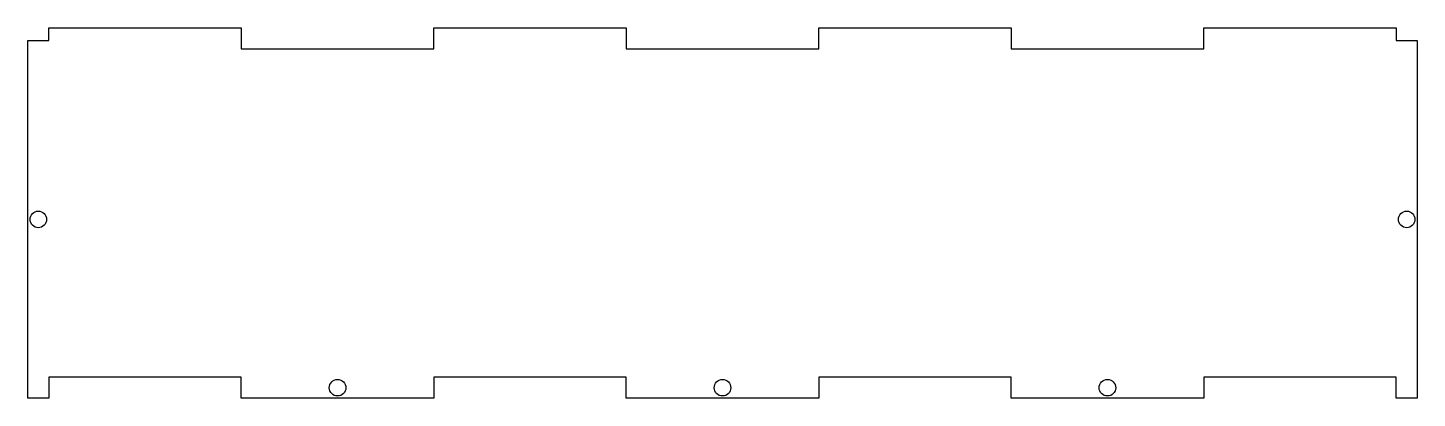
# Model space of a CAD drawing. Header units: inches. Extents: x -8.12 to 0.12, y -3.25 to -1.05.
import ezdxf

# ---------------------------------------------------------------- set-up
doc = ezdxf.new("R2010")
doc.units = ezdxf.units.IN
doc.layers.get('0').update_dxf_attribs({"linetype": 'CONTINUOUS'})

msp = doc.modelspace()

# ---------------------------------------------------------------- linework, layer by layer
msp.add_lwpolyline([(0, -3.125), (-1.1429, -3.125), (-1.1429, -3.25), (-2.2857, -3.25), (-2.2857, -3.125), (-3.4286, -3.125), (-3.4286, -3.25), (-4.5714, -3.25), (-4.5714, -3.125), (-5.7143, -3.125), (-5.7143, -3.25), (-6.8571, -3.25), (-6.8571, -3.125), (-8, -3.125), (-8, -3.25), (-8.125, -3.25), (-8.125, -1.125), (-8, -1.125), (-8, -1.049), (-6.8571, -1.049), (-6.8571, -1.125), (-6.8571, -1.174), (-5.7141, -1.174), (-5.7141, -1.049), (-4.5714, -1.049), (-4.5714, -1.125), (-4.5714, -1.174), (-3.4286, -1.174), (-3.4286, -1.125), (-3.4286, -1.049), (-2.2857, -1.049), (-2.2857, -1.125), (-2.2857, -1.174), (-1.1429, -1.174), (-1.1429, -1.125), (-1.1429, -1.049), (0, -1.049), (0, -1.125), (0.125, -1.125), (0.125, -3.25), (0, -3.25)], close=True)
for centre in [(-8.0625, -2.1875), (0.0625, -2.1875), (-6.2857, -3.1875), (-4, -3.1875), (-1.7143, -3.1875)]:
    msp.add_circle(centre, 0.0492)

doc.saveas('drawing.dxf')
